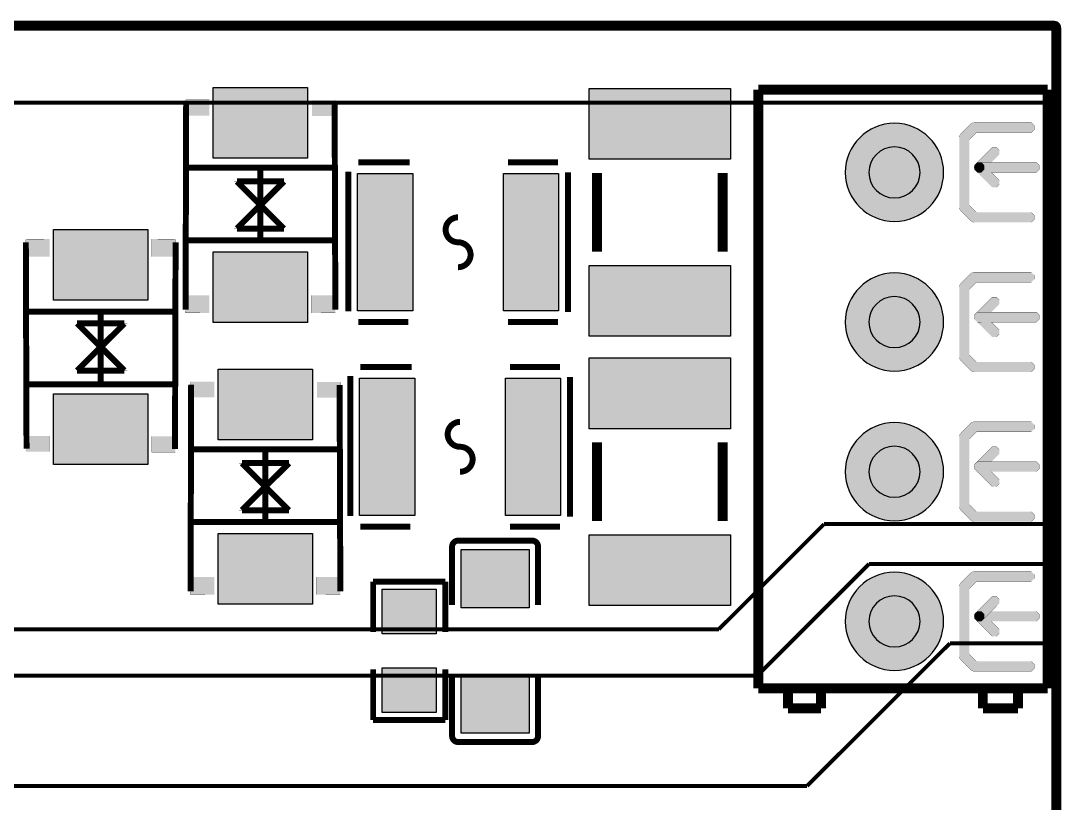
# Model space of a CAD drawing. Header units: millimetres. Extents: x -91.3 to 0.2, y -0.2 to 45.3.
# Drawn here: x -26.29 to 0.18, y 18.74 to 38.66 of the extents above; entities that cross this region are included whole.
import ezdxf

# ---------------------------------------------------------------- set-up
doc = ezdxf.new("R2010")
doc.units = ezdxf.units.MM
doc.header["$MEASUREMENT"] = 0
for name, color, linetype, true_color in [('Board-Outline-Layer', 7, 'Continuous', 0xff00ff), ('Hole-Layer', 7, 'Continuous', 0x222222), ('Multi-Layer', 7, 'Continuous', 0xc0c0c0), ('Top-Layer', 7, 'Continuous', 0xff0000), ('Top-Silkscreen-Layer', 7, 'Continuous', 0xffcc00)]:
    doc.layers.add(name, color=color, linetype=linetype, true_color=true_color)

msp = doc.modelspace()

# ---------------------------------------------------------------- hatches: boundary and pattern name
at = {"layer": 'Hole-Layer'}
for points in [[(-4.714, 34.798, 1), (-3.414, 34.798, 1)], [(-4.714, 30.988, 1), (-3.414, 30.988, 1)], [(-4.714, 27.178, 1), (-3.414, 27.178, 1)], [(-4.714, 23.368, 1), (-3.414, 23.368, 1)]]:
    msp.add_hatch(color=256, dxfattribs=at).paths.add_polyline_path(points)
at = {"layer": 'Multi-Layer'}
for points in [[(-5.314, 34.798, 1), (-2.814, 34.798, 1)], [(-5.314, 34.798, 1), (-2.814, 34.798, 1)], [(-5.314, 34.798, 1), (-2.814, 34.798, 1)], [(-5.314, 30.988, 1), (-2.814, 30.988, 1)], [(-5.314, 30.988, 1), (-2.814, 30.988, 1)], [(-5.314, 30.988, 1), (-2.814, 30.988, 1)], [(-5.314, 27.178, 1), (-2.814, 27.178, 1)], [(-5.314, 27.178, 1), (-2.814, 27.178, 1)], [(-5.314, 27.178, 1), (-2.814, 27.178, 1)], [(-5.314, 23.368, 1), (-2.814, 23.368, 1)], [(-5.314, 23.368, 1), (-2.814, 23.368, 1)], [(-5.314, 23.368, 1), (-2.814, 23.368, 1)]]:
    msp.add_hatch(color=256, dxfattribs=at).paths.add_polyline_path(points)
at = {"layer": 'Top-Layer'}
for points in [[(-21.393, 36.96), (-18.993, 36.96), (-18.993, 35.16), (-21.393, 35.16)], [(-8.233, 35.132), (-11.833, 35.132), (-11.833, 36.932), (-8.233, 36.932)], [(-5.314, 34.798, 1), (-2.814, 34.798, 1)], [(-17.721, 31.27), (-17.721, 34.77), (-16.315, 34.77), (-16.315, 31.27)], [(-14.014, 31.27), (-14.014, 34.77), (-12.608, 34.77), (-12.608, 31.27)], [(-23.057, 31.545), (-25.457, 31.545), (-25.457, 33.345), (-23.057, 33.345)], [(-21.393, 32.777), (-18.993, 32.777), (-18.993, 30.977), (-21.393, 30.977)], [(-8.233, 30.632), (-11.833, 30.632), (-11.833, 32.432), (-8.233, 32.432)], [(-5.314, 30.988, 1), (-2.814, 30.988, 1)], [(-8.233, 28.274), (-11.833, 28.274), (-11.833, 30.074), (-8.233, 30.074)], [(-21.266, 29.788), (-18.866, 29.788), (-18.866, 27.988), (-21.266, 27.988)], [(-17.67, 26.063), (-17.67, 29.563), (-16.263, 29.563), (-16.263, 26.063)], [(-13.963, 26.063), (-13.963, 29.563), (-12.556, 29.563), (-12.556, 26.063)], [(-23.057, 27.362), (-25.457, 27.362), (-25.457, 29.162), (-23.057, 29.162)], [(-5.314, 27.178, 1), (-2.814, 27.178, 1)], [(-21.266, 25.606), (-18.866, 25.606), (-18.866, 23.806), (-21.266, 23.806)], [(-8.233, 23.774), (-11.833, 23.774), (-11.833, 25.574), (-8.233, 25.574)], [(-13.36, 23.71), (-15.088, 23.71), (-15.088, 25.195), (-13.36, 25.195)], [(-5.314, 23.368, 1), (-2.814, 23.368, 1)], [(-17.097, 24.185), (-15.72, 24.185), (-15.72, 23.052), (-17.097, 23.052)], [(-17.097, 22.185), (-15.72, 22.185), (-15.72, 21.052), (-17.097, 21.052)], [(-13.36, 20.525), (-15.088, 20.525), (-15.088, 22.01), (-13.36, 22.01)]]:
    msp.add_hatch(color=256, dxfattribs=at).paths.add_polyline_path(points)
at = {"layer": 'Top-Silkscreen-Layer'}
for points in [[(-22.093, 36.644), (-21.493, 36.644), (-21.493, 36.244), (-22.093, 36.244)], [(-18.283, 36.634), (-18.883, 36.634), (-18.883, 36.234), (-18.283, 36.234)], [(-0.635, 35.814), (-1.98, 35.814), (-2.159, 35.634), (-2.159, 34.036), (-2.159, 33.962), (-1.98, 33.782), (-0.635, 33.782), (-0.582, 33.782), (-0.508, 33.708), (-0.508, 33.602), (-0.582, 33.528), (-0.635, 33.528), (-2.032, 33.528), (-2.045, 33.528), (-2.069, 33.533), (-2.092, 33.542), (-2.113, 33.556), (-2.122, 33.565), (-2.376, 33.819), (-2.385, 33.828), (-2.399, 33.849), (-2.408, 33.872), (-2.413, 33.896), (-2.413, 33.909), (-2.413, 33.909), (-2.413, 34.036), (-2.413, 35.687), (-2.413, 35.699), (-2.408, 35.724), (-2.399, 35.747), (-2.385, 35.768), (-2.376, 35.777), (-2.376, 35.777), (-2.122, 36.031), (-2.113, 36.04), (-2.092, 36.054), (-2.069, 36.063), (-2.045, 36.068), (-2.032, 36.068), (-0.635, 36.068), (-0.582, 36.068), (-0.508, 35.994), (-0.508, 35.888), (-0.582, 35.814)], [(-1.995, 35.015), (-1.614, 35.396), (-1.577, 35.433), (-1.471, 35.433), (-1.397, 35.359), (-1.397, 35.253), (-1.434, 35.216), (-1.815, 34.835), (-1.852, 34.798), (-1.958, 34.798), (-2.032, 34.872), (-2.032, 34.978), (-1.995, 35.015)], [(-0.508, 34.798), (-1.599, 34.798), (-1.434, 34.634), (-1.397, 34.597), (-1.397, 34.491), (-1.471, 34.417), (-1.577, 34.417), (-1.614, 34.454), (-1.614, 34.454), (-1.995, 34.835), (-2.022, 34.862), (-2.037, 34.938), (-2.008, 35.009), (-1.944, 35.052), (-1.905, 35.052), (-0.508, 35.052), (-0.455, 35.052), (-0.381, 34.978), (-0.381, 34.872), (-0.455, 34.798)], [(-1.905, 34.798), (-1.853, 34.799), (-1.78, 34.873), (-1.78, 34.977), (-1.853, 35.051), (-1.905, 35.052), (-1.957, 35.051), (-2.031, 34.977), (-2.031, 34.873), (-1.957, 34.799), (-1.905, 34.798), (-1.905, 34.798)], [(-26.157, 32.653), (-25.557, 32.653), (-25.557, 33.103), (-26.162, 33.096)], [(-22.357, 32.653), (-22.957, 32.653), (-22.957, 33.103), (-22.352, 33.096)], [(-0.635, 32.004), (-1.98, 32.004), (-2.159, 31.824), (-2.159, 30.226), (-2.159, 30.152), (-1.98, 29.972), (-0.635, 29.972), (-0.582, 29.972), (-0.508, 29.898), (-0.508, 29.792), (-0.582, 29.718), (-0.635, 29.718), (-2.032, 29.718), (-2.045, 29.718), (-2.069, 29.723), (-2.092, 29.732), (-2.113, 29.746), (-2.122, 29.755), (-2.376, 30.009), (-2.385, 30.018), (-2.399, 30.039), (-2.408, 30.062), (-2.413, 30.086), (-2.413, 30.099), (-2.413, 30.099), (-2.413, 30.226), (-2.413, 31.877), (-2.413, 31.889), (-2.408, 31.914), (-2.399, 31.937), (-2.385, 31.958), (-2.376, 31.967), (-2.376, 31.967), (-2.122, 32.221), (-2.113, 32.23), (-2.092, 32.244), (-2.069, 32.253), (-2.045, 32.258), (-2.032, 32.258), (-0.635, 32.258), (-0.582, 32.258), (-0.508, 32.184), (-0.508, 32.078), (-0.582, 32.004)], [(-22.093, 31.669), (-21.493, 31.669), (-21.493, 31.218), (-22.098, 31.225)], [(-18.293, 31.669), (-18.893, 31.669), (-18.893, 31.218), (-18.288, 31.225)], [(-1.995, 31.205), (-1.614, 31.586), (-1.577, 31.623), (-1.471, 31.623), (-1.397, 31.549), (-1.397, 31.443), (-1.434, 31.406), (-1.815, 31.025), (-1.852, 30.988), (-1.958, 30.988), (-2.032, 31.062), (-2.032, 31.168), (-1.995, 31.205)], [(-0.508, 30.988), (-1.599, 30.988), (-1.434, 30.824), (-1.397, 30.787), (-1.397, 30.681), (-1.471, 30.607), (-1.577, 30.607), (-1.614, 30.644), (-1.614, 30.644), (-1.995, 31.025), (-2.022, 31.052), (-2.037, 31.128), (-2.008, 31.199), (-1.944, 31.242), (-1.905, 31.242), (-0.508, 31.242), (-0.455, 31.242), (-0.381, 31.168), (-0.381, 31.062), (-0.455, 30.988)], [(-21.966, 29.472), (-21.366, 29.472), (-21.366, 29.072), (-21.966, 29.072)], [(-18.156, 29.462), (-18.756, 29.462), (-18.756, 29.062), (-18.156, 29.062)], [(-0.635, 28.194), (-1.98, 28.194), (-2.159, 28.014), (-2.159, 26.416), (-2.159, 26.342), (-1.98, 26.162), (-0.635, 26.162), (-0.582, 26.162), (-0.508, 26.088), (-0.508, 25.982), (-0.582, 25.908), (-0.635, 25.908), (-2.032, 25.908), (-2.045, 25.908), (-2.069, 25.913), (-2.092, 25.922), (-2.113, 25.936), (-2.122, 25.945), (-2.376, 26.199), (-2.385, 26.208), (-2.399, 26.229), (-2.408, 26.252), (-2.413, 26.276), (-2.413, 26.289), (-2.413, 26.289), (-2.413, 26.416), (-2.413, 28.067), (-2.413, 28.079), (-2.408, 28.104), (-2.399, 28.127), (-2.385, 28.148), (-2.376, 28.157), (-2.376, 28.157), (-2.122, 28.411), (-2.113, 28.42), (-2.092, 28.434), (-2.069, 28.443), (-2.045, 28.448), (-2.032, 28.448), (-0.635, 28.448), (-0.582, 28.448), (-0.508, 28.374), (-0.508, 28.268), (-0.582, 28.194)], [(-26.167, 27.688), (-25.567, 27.688), (-25.567, 28.088), (-26.167, 28.088)], [(-22.357, 27.678), (-22.957, 27.678), (-22.957, 28.078), (-22.357, 28.078)], [(-1.995, 27.395), (-1.614, 27.776), (-1.577, 27.813), (-1.471, 27.813), (-1.397, 27.739), (-1.397, 27.633), (-1.434, 27.596), (-1.815, 27.215), (-1.852, 27.178), (-1.958, 27.178), (-2.032, 27.252), (-2.032, 27.358), (-1.995, 27.395)], [(-0.508, 27.178), (-1.599, 27.178), (-1.434, 27.014), (-1.397, 26.977), (-1.397, 26.871), (-1.471, 26.797), (-1.577, 26.797), (-1.614, 26.834), (-1.614, 26.834), (-1.995, 27.215), (-2.022, 27.242), (-2.037, 27.318), (-2.008, 27.389), (-1.944, 27.432), (-1.905, 27.432), (-0.508, 27.432), (-0.455, 27.432), (-0.381, 27.358), (-0.381, 27.252), (-0.455, 27.178)], [(-0.635, 24.384), (-1.98, 24.384), (-2.159, 24.204), (-2.159, 22.606), (-2.159, 22.532), (-1.98, 22.352), (-0.635, 22.352), (-0.582, 22.352), (-0.508, 22.278), (-0.508, 22.172), (-0.582, 22.098), (-0.635, 22.098), (-2.032, 22.098), (-2.045, 22.098), (-2.069, 22.103), (-2.092, 22.112), (-2.113, 22.126), (-2.122, 22.135), (-2.376, 22.389), (-2.385, 22.398), (-2.399, 22.419), (-2.408, 22.442), (-2.413, 22.466), (-2.413, 22.479), (-2.413, 22.479), (-2.413, 22.606), (-2.413, 24.257), (-2.413, 24.269), (-2.408, 24.294), (-2.399, 24.317), (-2.385, 24.338), (-2.376, 24.347), (-2.376, 24.347), (-2.122, 24.601), (-2.113, 24.61), (-2.092, 24.624), (-2.069, 24.633), (-2.045, 24.638), (-2.032, 24.638), (-0.635, 24.638), (-0.582, 24.638), (-0.508, 24.564), (-0.508, 24.458), (-0.582, 24.384)], [(-21.966, 24.497), (-21.366, 24.497), (-21.366, 24.047), (-21.971, 24.054)], [(-18.166, 24.497), (-18.766, 24.497), (-18.766, 24.047), (-18.161, 24.054)], [(-1.995, 23.585), (-1.614, 23.966), (-1.577, 24.003), (-1.471, 24.003), (-1.397, 23.929), (-1.397, 23.823), (-1.434, 23.786), (-1.815, 23.405), (-1.852, 23.368), (-1.958, 23.368), (-2.032, 23.442), (-2.032, 23.548), (-1.995, 23.585)], [(-0.508, 23.368), (-1.599, 23.368), (-1.434, 23.204), (-1.397, 23.167), (-1.397, 23.061), (-1.471, 22.987), (-1.577, 22.987), (-1.614, 23.024), (-1.614, 23.024), (-1.995, 23.405), (-2.022, 23.432), (-2.037, 23.508), (-2.008, 23.579), (-1.944, 23.622), (-1.905, 23.622), (-0.508, 23.622), (-0.455, 23.622), (-0.381, 23.548), (-0.381, 23.442), (-0.455, 23.368)], [(-1.905, 23.368), (-1.853, 23.369), (-1.78, 23.443), (-1.78, 23.547), (-1.853, 23.621), (-1.905, 23.622), (-1.957, 23.621), (-2.031, 23.547), (-2.031, 23.443), (-1.957, 23.369), (-1.905, 23.368), (-1.905, 23.368)]]:
    msp.add_hatch(color=256, dxfattribs=at).paths.add_polyline_path(points)

# ---------------------------------------------------------------- linework, layer by layer
at = {"layer": 'Board-Outline-Layer', "const_width": 0.254}
msp.add_lwpolyline([(-89.819, -0.05, -0.414), (-89.87, 0), (-89.87, 38.481, -0.414), (-89.819, 38.531), (0, 38.531, -0.414), (0.05, 38.481), (0.05, 0, -0.414), (0, -0.05)], format="xyb", close=True, dxfattribs=at)
at = {"layer": 'Hole-Layer'}
for points in [[(-4.714, 34.798, 1), (-3.414, 34.798), (-3.414, 34.798, 1), (-4.714, 34.798)], [(-4.714, 30.988, 1), (-3.414, 30.988), (-3.414, 30.988, 1), (-4.714, 30.988)], [(-4.714, 27.178, 1), (-3.414, 27.178), (-3.414, 27.178, 1), (-4.714, 27.178)]]:
    msp.add_lwpolyline(points, format="xyb", dxfattribs=at)
msp.add_lwpolyline([(-4.714, 23.368, 1), (-3.414, 23.368, 1)], format="xyb", close=True, dxfattribs=at)
at = {"layer": 'Multi-Layer'}
for points in [[(-5.314, 34.798, 1), (-2.814, 34.798, 1)], [(-5.314, 34.798, 1), (-2.814, 34.798, 1)], [(-5.314, 34.798, 1), (-2.814, 34.798, 1)], [(-5.314, 30.988, 1), (-2.814, 30.988, 1)], [(-5.314, 30.988, 1), (-2.814, 30.988, 1)], [(-5.314, 30.988, 1), (-2.814, 30.988, 1)], [(-5.314, 27.178, 1), (-2.814, 27.178, 1)], [(-5.314, 27.178, 1), (-2.814, 27.178, 1)], [(-5.314, 27.178, 1), (-2.814, 27.178, 1)], [(-5.314, 23.368, 1), (-2.814, 23.368, 1)], [(-5.314, 23.368, 1), (-2.814, 23.368, 1)], [(-5.314, 23.368, 1), (-2.814, 23.368, 1)]]:
    msp.add_lwpolyline(points, format="xyb", close=True, dxfattribs=at)
at = {"layer": 'Top-Layer'}
for points in [[(-21.393, 36.96), (-18.993, 36.96), (-18.993, 35.16), (-21.393, 35.16)], [(-8.233, 35.132), (-11.833, 35.132), (-11.833, 36.932), (-8.233, 36.932)], [(-17.721, 31.27), (-17.721, 34.77), (-16.315, 34.77), (-16.315, 31.27)], [(-14.014, 31.27), (-14.014, 34.77), (-12.608, 34.77), (-12.608, 31.27)], [(-23.057, 31.545), (-25.457, 31.545), (-25.457, 33.345), (-23.057, 33.345)], [(-21.393, 32.777), (-18.993, 32.777), (-18.993, 30.977), (-21.393, 30.977)], [(-8.233, 30.632), (-11.833, 30.632), (-11.833, 32.432), (-8.233, 32.432)], [(-8.233, 28.274), (-11.833, 28.274), (-11.833, 30.074), (-8.233, 30.074)], [(-21.266, 29.788), (-18.866, 29.788), (-18.866, 27.988), (-21.266, 27.988)], [(-17.67, 26.063), (-17.67, 29.563), (-16.263, 29.563), (-16.263, 26.063)], [(-13.963, 26.063), (-13.963, 29.563), (-12.556, 29.563), (-12.556, 26.063)], [(-23.057, 27.362), (-25.457, 27.362), (-25.457, 29.162), (-23.057, 29.162)], [(-21.266, 25.606), (-18.866, 25.606), (-18.866, 23.806), (-21.266, 23.806)], [(-8.233, 23.774), (-11.833, 23.774), (-11.833, 25.574), (-8.233, 25.574)], [(-13.36, 23.71), (-15.088, 23.71), (-15.088, 25.195), (-13.36, 25.195)], [(-17.097, 24.185), (-15.72, 24.185), (-15.72, 23.052), (-17.097, 23.052)], [(-17.097, 22.185), (-15.72, 22.185), (-15.72, 21.052), (-17.097, 21.052)], [(-13.36, 20.525), (-15.088, 20.525), (-15.088, 22.01), (-13.36, 22.01)]]:
    msp.add_lwpolyline(points, close=True, dxfattribs=at)
for points in [[(-5.314, 34.798, 1), (-2.814, 34.798, 1)], [(-5.314, 30.988, 1), (-2.814, 30.988, 1)], [(-5.314, 27.178, 1), (-2.814, 27.178, 1)], [(-5.314, 23.368, 1), (-2.814, 23.368, 1)]]:
    msp.add_lwpolyline(points, format="xyb", close=True, dxfattribs=at)
at = {"layer": 'Top-Silkscreen-Layer'}
for points, const_width in [([(-7.531, 36.903), (-0.165, 36.903)], 0.254), ([(-7.531, 21.663), (-7.531, 36.903)], 0.254), ([(-7.531, 36.903), (-0.165, 36.903)], 0.254), ([(-7.531, 21.663), (-7.531, 36.903)], 0.254), ([(-0.165, 21.663), (-0.165, 36.903)], 0.254), ([(-0.165, 21.663), (-0.165, 36.903)], 0.254), ([(-40.894, 36.576), (0, 36.576)], 0.1), ([(-22.098, 31.301), (-22.083, 36.568)], 0.152), ([(-22.098, 31.301), (-22.083, 36.568)], 0.152), ([(-18.306, 36.559), (-18.288, 31.306)], 0.152), ([(-18.306, 36.559), (-18.288, 31.306)], 0.152), ([(-22.088, 34.918), (-20.193, 34.918)], 0.152), ([(-22.088, 34.918), (-20.193, 34.918)], 0.152), ([(-20.193, 33.069), (-20.193, 34.918)], 0.152), ([(-20.193, 34.918), (-18.3, 34.918)], 0.152), ([(-20.193, 33.069), (-20.193, 34.918)], 0.152), ([(-20.193, 34.918), (-18.3, 34.918)], 0.152), ([(-17.705, 35.052), (-16.4, 35.052)], 0.152), ([(-17.705, 35.052), (-16.4, 35.052)], 0.152), ([(-13.895, 35.052), (-12.625, 35.052)], 0.152), ([(-13.895, 35.052), (-12.625, 35.052)], 0.152), ([(-17.959, 31.262), (-17.959, 34.818)], 0.152), ([(-17.959, 31.262), (-17.959, 34.818)], 0.152), ([(-12.371, 31.242), (-12.371, 34.798)], 0.152), ([(-12.371, 31.242), (-12.371, 34.798)], 0.152), ([(-11.633, 32.782), (-11.633, 34.782)], 0.254), ([(-11.633, 32.782), (-11.633, 34.782)], 0.254), ([(-8.433, 32.782), (-8.433, 34.782)], 0.254), ([(-8.433, 32.782), (-8.433, 34.782)], 0.254), ([(-20.793, 34.568), (-19.593, 34.568)], 0.152), ([(-20.793, 34.565), (-20.793, 34.568)], 0.152), ([(-20.793, 34.568), (-19.593, 34.568)], 0.152), ([(-20.793, 34.565), (-20.793, 34.568)], 0.152), ([(-20.793, 34.565), (-20.193, 33.965)], 0.152), ([(-20.793, 34.565), (-20.193, 33.965)], 0.152), ([(-20.193, 33.969), (-19.594, 34.568)], 0.152), ([(-20.193, 33.969), (-19.594, 34.568)], 0.152), ([(-19.594, 34.568), (-19.593, 34.568)], 0.152), ([(-19.594, 34.568), (-19.593, 34.568)], 0.152), ([(-20.793, 33.372), (-20.193, 33.972)], 0.152), ([(-20.793, 33.372), (-20.193, 33.972)], 0.152), ([(-20.193, 33.967), (-19.594, 33.368)], 0.152), ([(-20.193, 33.967), (-19.594, 33.368)], 0.152), ([(-20.793, 33.368), (-20.793, 33.372)], 0.152), ([(-20.793, 33.368), (-20.793, 33.372)], 0.152), ([(-20.793, 33.368), (-19.593, 33.368)], 0.152), ([(-20.793, 33.368), (-19.593, 33.368)], 0.152), ([(-19.594, 33.368), (-19.593, 33.368)], 0.152), ([(-19.594, 33.368), (-19.593, 33.368)], 0.152), ([(-26.144, 27.762), (-26.162, 33.016)], 0.152), ([(-26.144, 27.762), (-26.162, 33.016)], 0.152), ([(-22.352, 33.02), (-22.367, 27.754)], 0.152), ([(-22.352, 33.02), (-22.367, 27.754)], 0.152), ([(-22.093, 33.069), (-20.193, 33.069)], 0.152), ([(-22.093, 33.069), (-20.193, 33.069)], 0.152), ([(-20.193, 33.069), (-18.294, 33.069)], 0.152), ([(-20.193, 33.069), (-18.294, 33.069)], 0.152), ([(-24.257, 31.253), (-26.156, 31.253)], 0.152), ([(-24.257, 31.253), (-26.156, 31.253)], 0.152), ([(-24.257, 31.253), (-24.257, 29.403)], 0.152), ([(-22.357, 31.253), (-24.257, 31.253)], 0.152), ([(-24.257, 31.253), (-24.257, 29.403)], 0.152), ([(-22.357, 31.253), (-24.257, 31.253)], 0.152), ([(-23.657, 30.953), (-24.857, 30.953)], 0.152), ([(-24.856, 30.953), (-24.857, 30.953)], 0.152), ([(-23.657, 30.953), (-24.857, 30.953)], 0.152), ([(-24.856, 30.953), (-24.857, 30.953)], 0.152), ([(-24.257, 30.354), (-24.856, 30.953)], 0.152), ([(-24.257, 30.354), (-24.856, 30.953)], 0.152), ([(-23.657, 30.949), (-24.257, 30.349)], 0.152), ([(-23.657, 30.949), (-24.257, 30.349)], 0.152), ([(-23.657, 30.953), (-23.657, 30.949)], 0.152), ([(-23.657, 30.953), (-23.657, 30.949)], 0.152), ([(-17.705, 30.988), (-16.435, 30.988)], 0.152), ([(-17.705, 30.988), (-16.435, 30.988)], 0.152), ([(-13.895, 30.988), (-12.625, 30.988)], 0.152), ([(-13.895, 30.988), (-12.625, 30.988)], 0.152), ([(-24.257, 30.352), (-24.856, 29.753)], 0.152), ([(-24.257, 30.352), (-24.856, 29.753)], 0.152), ([(-23.657, 29.757), (-24.257, 30.357)], 0.152), ([(-23.657, 29.757), (-24.257, 30.357)], 0.152), ([(-17.653, 29.845), (-16.348, 29.845)], 0.152), ([(-17.653, 29.845), (-16.348, 29.845)], 0.152), ([(-13.843, 29.845), (-12.573, 29.845)], 0.152), ([(-13.843, 29.845), (-12.573, 29.845)], 0.152), ([(-23.657, 29.753), (-24.857, 29.753)], 0.152), ([(-24.856, 29.753), (-24.857, 29.753)], 0.152), ([(-23.657, 29.753), (-24.857, 29.753)], 0.152), ([(-24.856, 29.753), (-24.857, 29.753)], 0.152), ([(-23.657, 29.757), (-23.657, 29.753)], 0.152), ([(-23.657, 29.757), (-23.657, 29.753)], 0.152), ([(-17.907, 26.055), (-17.907, 29.611)], 0.152), ([(-17.907, 26.055), (-17.907, 29.611)], 0.152), ([(-12.319, 26.035), (-12.319, 29.591)], 0.152), ([(-12.319, 26.035), (-12.319, 29.591)], 0.152), ([(-24.257, 29.403), (-26.15, 29.403)], 0.152), ([(-24.257, 29.403), (-26.15, 29.403)], 0.152), ([(-22.362, 29.403), (-24.257, 29.403)], 0.152), ([(-22.362, 29.403), (-24.257, 29.403)], 0.152), ([(-21.971, 24.13), (-21.956, 29.396)], 0.152), ([(-21.971, 24.13), (-21.956, 29.396)], 0.152), ([(-18.179, 29.388), (-18.161, 24.134)], 0.152), ([(-18.179, 29.388), (-18.161, 24.134)], 0.152), ([(-21.961, 27.747), (-20.066, 27.747)], 0.152), ([(-21.961, 27.747), (-20.066, 27.747)], 0.152), ([(-20.066, 25.897), (-20.066, 27.747)], 0.152), ([(-20.066, 27.747), (-18.173, 27.747)], 0.152), ([(-20.066, 25.897), (-20.066, 27.747)], 0.152), ([(-20.066, 27.747), (-18.173, 27.747)], 0.152), ([(-11.633, 25.924), (-11.633, 27.924)], 0.254), ([(-11.633, 25.924), (-11.633, 27.924)], 0.254), ([(-8.433, 25.924), (-8.433, 27.924)], 0.254), ([(-8.433, 25.924), (-8.433, 27.924)], 0.254), ([(-20.666, 27.397), (-19.466, 27.397)], 0.152), ([(-20.666, 27.393), (-20.666, 27.397)], 0.152), ([(-20.666, 27.397), (-19.466, 27.397)], 0.152), ([(-20.666, 27.393), (-20.666, 27.397)], 0.152), ([(-20.666, 27.393), (-20.066, 26.793)], 0.152), ([(-20.666, 27.393), (-20.066, 26.793)], 0.152), ([(-20.066, 26.798), (-19.467, 27.397)], 0.152), ([(-20.066, 26.798), (-19.467, 27.397)], 0.152), ([(-19.467, 27.397), (-19.466, 27.397)], 0.152), ([(-19.467, 27.397), (-19.466, 27.397)], 0.152), ([(-20.666, 26.201), (-20.066, 26.801)], 0.152), ([(-20.666, 26.201), (-20.066, 26.801)], 0.152), ([(-20.066, 26.796), (-19.467, 26.197)], 0.152), ([(-20.066, 26.796), (-19.467, 26.197)], 0.152), ([(-20.666, 26.197), (-20.666, 26.201)], 0.152), ([(-20.666, 26.197), (-20.666, 26.201)], 0.152), ([(-20.666, 26.197), (-19.466, 26.197)], 0.152), ([(-20.666, 26.197), (-19.466, 26.197)], 0.152), ([(-19.467, 26.197), (-19.466, 26.197)], 0.152), ([(-19.467, 26.197), (-19.466, 26.197)], 0.152), ([(-21.966, 25.897), (-20.066, 25.897)], 0.152), ([(-21.966, 25.897), (-20.066, 25.897)], 0.152), ([(-20.066, 25.897), (-18.167, 25.897)], 0.152), ([(-20.066, 25.897), (-18.167, 25.897)], 0.152), ([(-17.653, 25.781), (-16.383, 25.781)], 0.152), ([(-17.653, 25.781), (-16.383, 25.781)], 0.152), ([(-13.843, 25.781), (-12.573, 25.781)], 0.152), ([(-13.843, 25.781), (-12.573, 25.781)], 0.152), ([(-8.531, 23.168), (-5.855, 25.845)], 0.1), ([(-5.855, 25.845), (-0.038, 25.845)], 0.1), ([(-15.164, 25.424), (-13.284, 25.424)], 0.152), ([(-15.164, 25.424), (-13.284, 25.424)], 0.152), ([(-15.317, 23.786), (-15.317, 25.271)], 0.152), ([(-15.317, 23.786), (-15.317, 25.271)], 0.152), ([(-13.131, 23.786), (-13.131, 25.271)], 0.152), ([(-13.131, 23.786), (-13.131, 25.271)], 0.152), ([(-7.556, 21.984), (-4.712, 24.829)], 0.1), ([(-4.712, 24.829), (-0.064, 24.829)], 0.1), ([(-17.326, 23.095), (-17.326, 24.38)], 0.152), ([(-17.326, 24.38), (-15.491, 24.38)], 0.152), ([(-17.326, 23.095), (-17.326, 24.38)], 0.152), ([(-17.326, 24.38), (-15.491, 24.38)], 0.152), ([(-15.491, 23.095), (-15.491, 24.38)], 0.152), ([(-15.491, 23.095), (-15.491, 24.38)], 0.152), ([(-30.734, 23.168), (-8.531, 23.168)], 0.1), ([(-6.287, 19.177), (-2.654, 22.809)], 0.1), ([(-2.654, 22.809), (-0.064, 22.809)], 0.1), ([(-30.07, 21.984), (-7.556, 21.984)], 0.1), ([(-17.326, 20.858), (-17.326, 22.143)], 0.152), ([(-17.326, 20.858), (-17.326, 22.143)], 0.152), ([(-15.491, 20.858), (-15.491, 22.143)], 0.152), ([(-15.491, 20.858), (-15.491, 22.143)], 0.152), ([(-15.317, 20.449), (-15.317, 21.934)], 0.152), ([(-15.317, 20.449), (-15.317, 21.934)], 0.152), ([(-13.131, 20.449), (-13.131, 21.934)], 0.152), ([(-13.131, 20.449), (-13.131, 21.934)], 0.152), ([(-7.531, 21.663), (-0.165, 21.663)], 0.254), ([(-7.531, 21.663), (-0.165, 21.663)], 0.254), ([(-6.769, 21.155), (-6.769, 21.663)], 0.254), ([(-6.769, 21.155), (-6.769, 21.663)], 0.254), ([(-5.929, 21.155), (-5.929, 21.663)], 0.254), ([(-5.929, 21.155), (-5.929, 21.663)], 0.254), ([(-1.816, 21.155), (-1.816, 21.663)], 0.254), ([(-1.816, 21.155), (-1.816, 21.663)], 0.254), ([(-0.925, 21.155), (-0.925, 21.663)], 0.254), ([(-0.925, 21.155), (-0.925, 21.663)], 0.254), ([(-6.769, 21.155), (-5.929, 21.155)], 0.254), ([(-6.769, 21.155), (-5.929, 21.155)], 0.254), ([(-1.816, 21.155), (-0.925, 21.155)], 0.254), ([(-1.816, 21.155), (-0.925, 21.155)], 0.254), ([(-17.326, 20.858), (-15.491, 20.858)], 0.152), ([(-17.326, 20.858), (-15.491, 20.858)], 0.152), ([(-15.164, 20.296), (-13.284, 20.296)], 0.152), ([(-15.164, 20.296), (-13.284, 20.296)], 0.152), ([(-37.338, 19.177), (-6.287, 19.177)], 0.1)]:
    msp.add_lwpolyline(points, dxfattribs=dict(at, const_width=const_width))
at = {"layer": 'Top-Silkscreen-Layer', "const_width": 0.00508}
for points in [[(-22.093, 36.644), (-21.493, 36.644), (-21.493, 36.244), (-22.093, 36.244)], [(-18.283, 36.634), (-18.883, 36.634), (-18.883, 36.234), (-18.283, 36.234)], [(-0.635, 35.814), (-1.98, 35.814), (-2.159, 35.634), (-2.159, 34.036), (-2.159, 33.962), (-1.98, 33.782), (-0.635, 33.782), (-0.582, 33.782), (-0.508, 33.708), (-0.508, 33.602), (-0.582, 33.528), (-0.635, 33.528), (-2.032, 33.528), (-2.045, 33.528), (-2.069, 33.533), (-2.092, 33.542), (-2.113, 33.556), (-2.122, 33.565), (-2.376, 33.819), (-2.385, 33.828), (-2.399, 33.849), (-2.408, 33.872), (-2.413, 33.896), (-2.413, 33.909), (-2.413, 33.909), (-2.413, 34.036), (-2.413, 35.687), (-2.413, 35.699), (-2.408, 35.724), (-2.399, 35.747), (-2.385, 35.768), (-2.376, 35.777), (-2.376, 35.777), (-2.122, 36.031), (-2.113, 36.04), (-2.092, 36.054), (-2.069, 36.063), (-2.045, 36.068), (-2.032, 36.068), (-0.635, 36.068), (-0.582, 36.068), (-0.508, 35.994), (-0.508, 35.888), (-0.582, 35.814)], [(-1.995, 35.015), (-1.614, 35.396), (-1.577, 35.433), (-1.471, 35.433), (-1.397, 35.359), (-1.397, 35.253), (-1.434, 35.216), (-1.815, 34.835), (-1.852, 34.798), (-1.958, 34.798), (-2.032, 34.872), (-2.032, 34.978), (-1.995, 35.015)], [(-0.508, 34.798), (-1.599, 34.798), (-1.434, 34.634), (-1.397, 34.597), (-1.397, 34.491), (-1.471, 34.417), (-1.577, 34.417), (-1.614, 34.454), (-1.614, 34.454), (-1.995, 34.835), (-2.022, 34.862), (-2.037, 34.938), (-2.008, 35.009), (-1.944, 35.052), (-1.905, 35.052), (-0.508, 35.052), (-0.455, 35.052), (-0.381, 34.978), (-0.381, 34.872), (-0.455, 34.798)], [(-1.905, 34.798), (-1.853, 34.799), (-1.78, 34.873), (-1.78, 34.977), (-1.853, 35.051), (-1.905, 35.052), (-1.957, 35.051), (-2.031, 34.977), (-2.031, 34.873), (-1.957, 34.799), (-1.905, 34.798), (-1.905, 34.798)], [(-26.157, 32.653), (-25.557, 32.653), (-25.557, 33.103), (-26.162, 33.096)], [(-22.357, 32.653), (-22.957, 32.653), (-22.957, 33.103), (-22.352, 33.096)], [(-0.635, 32.004), (-1.98, 32.004), (-2.159, 31.824), (-2.159, 30.226), (-2.159, 30.152), (-1.98, 29.972), (-0.635, 29.972), (-0.582, 29.972), (-0.508, 29.898), (-0.508, 29.792), (-0.582, 29.718), (-0.635, 29.718), (-2.032, 29.718), (-2.045, 29.718), (-2.069, 29.723), (-2.092, 29.732), (-2.113, 29.746), (-2.122, 29.755), (-2.376, 30.009), (-2.385, 30.018), (-2.399, 30.039), (-2.408, 30.062), (-2.413, 30.086), (-2.413, 30.099), (-2.413, 30.099), (-2.413, 30.226), (-2.413, 31.877), (-2.413, 31.889), (-2.408, 31.914), (-2.399, 31.937), (-2.385, 31.958), (-2.376, 31.967), (-2.376, 31.967), (-2.122, 32.221), (-2.113, 32.23), (-2.092, 32.244), (-2.069, 32.253), (-2.045, 32.258), (-2.032, 32.258), (-0.635, 32.258), (-0.582, 32.258), (-0.508, 32.184), (-0.508, 32.078), (-0.582, 32.004)], [(-22.093, 31.669), (-21.493, 31.669), (-21.493, 31.218), (-22.098, 31.225)], [(-18.293, 31.669), (-18.893, 31.669), (-18.893, 31.218), (-18.288, 31.225)], [(-1.995, 31.205), (-1.614, 31.586), (-1.577, 31.623), (-1.471, 31.623), (-1.397, 31.549), (-1.397, 31.443), (-1.434, 31.406), (-1.815, 31.025), (-1.852, 30.988), (-1.958, 30.988), (-2.032, 31.062), (-2.032, 31.168), (-1.995, 31.205)], [(-0.508, 30.988), (-1.599, 30.988), (-1.434, 30.824), (-1.397, 30.787), (-1.397, 30.681), (-1.471, 30.607), (-1.577, 30.607), (-1.614, 30.644), (-1.614, 30.644), (-1.995, 31.025), (-2.022, 31.052), (-2.037, 31.128), (-2.008, 31.199), (-1.944, 31.242), (-1.905, 31.242), (-0.508, 31.242), (-0.455, 31.242), (-0.381, 31.168), (-0.381, 31.062), (-0.455, 30.988)], [(-21.966, 29.472), (-21.366, 29.472), (-21.366, 29.072), (-21.966, 29.072)], [(-18.156, 29.462), (-18.756, 29.462), (-18.756, 29.062), (-18.156, 29.062)], [(-0.635, 28.194), (-1.98, 28.194), (-2.159, 28.014), (-2.159, 26.416), (-2.159, 26.342), (-1.98, 26.162), (-0.635, 26.162), (-0.582, 26.162), (-0.508, 26.088), (-0.508, 25.982), (-0.582, 25.908), (-0.635, 25.908), (-2.032, 25.908), (-2.045, 25.908), (-2.069, 25.913), (-2.092, 25.922), (-2.113, 25.936), (-2.122, 25.945), (-2.376, 26.199), (-2.385, 26.208), (-2.399, 26.229), (-2.408, 26.252), (-2.413, 26.276), (-2.413, 26.289), (-2.413, 26.289), (-2.413, 26.416), (-2.413, 28.067), (-2.413, 28.079), (-2.408, 28.104), (-2.399, 28.127), (-2.385, 28.148), (-2.376, 28.157), (-2.376, 28.157), (-2.122, 28.411), (-2.113, 28.42), (-2.092, 28.434), (-2.069, 28.443), (-2.045, 28.448), (-2.032, 28.448), (-0.635, 28.448), (-0.582, 28.448), (-0.508, 28.374), (-0.508, 28.268), (-0.582, 28.194)], [(-26.167, 27.688), (-25.567, 27.688), (-25.567, 28.088), (-26.167, 28.088)], [(-22.357, 27.678), (-22.957, 27.678), (-22.957, 28.078), (-22.357, 28.078)], [(-1.995, 27.395), (-1.614, 27.776), (-1.577, 27.813), (-1.471, 27.813), (-1.397, 27.739), (-1.397, 27.633), (-1.434, 27.596), (-1.815, 27.215), (-1.852, 27.178), (-1.958, 27.178), (-2.032, 27.252), (-2.032, 27.358), (-1.995, 27.395)], [(-0.508, 27.178), (-1.599, 27.178), (-1.434, 27.014), (-1.397, 26.977), (-1.397, 26.871), (-1.471, 26.797), (-1.577, 26.797), (-1.614, 26.834), (-1.614, 26.834), (-1.995, 27.215), (-2.022, 27.242), (-2.037, 27.318), (-2.008, 27.389), (-1.944, 27.432), (-1.905, 27.432), (-0.508, 27.432), (-0.455, 27.432), (-0.381, 27.358), (-0.381, 27.252), (-0.455, 27.178)], [(-0.635, 24.384), (-1.98, 24.384), (-2.159, 24.204), (-2.159, 22.606), (-2.159, 22.532), (-1.98, 22.352), (-0.635, 22.352), (-0.582, 22.352), (-0.508, 22.278), (-0.508, 22.172), (-0.582, 22.098), (-0.635, 22.098), (-2.032, 22.098), (-2.045, 22.098), (-2.069, 22.103), (-2.092, 22.112), (-2.113, 22.126), (-2.122, 22.135), (-2.376, 22.389), (-2.385, 22.398), (-2.399, 22.419), (-2.408, 22.442), (-2.413, 22.466), (-2.413, 22.479), (-2.413, 22.479), (-2.413, 22.606), (-2.413, 24.257), (-2.413, 24.269), (-2.408, 24.294), (-2.399, 24.317), (-2.385, 24.338), (-2.376, 24.347), (-2.376, 24.347), (-2.122, 24.601), (-2.113, 24.61), (-2.092, 24.624), (-2.069, 24.633), (-2.045, 24.638), (-2.032, 24.638), (-0.635, 24.638), (-0.582, 24.638), (-0.508, 24.564), (-0.508, 24.458), (-0.582, 24.384)], [(-21.966, 24.497), (-21.366, 24.497), (-21.366, 24.047), (-21.971, 24.054)], [(-18.166, 24.497), (-18.766, 24.497), (-18.766, 24.047), (-18.161, 24.054)], [(-1.995, 23.585), (-1.614, 23.966), (-1.577, 24.003), (-1.471, 24.003), (-1.397, 23.929), (-1.397, 23.823), (-1.434, 23.786), (-1.815, 23.405), (-1.852, 23.368), (-1.958, 23.368), (-2.032, 23.442), (-2.032, 23.548), (-1.995, 23.585)], [(-0.508, 23.368), (-1.599, 23.368), (-1.434, 23.204), (-1.397, 23.167), (-1.397, 23.061), (-1.471, 22.987), (-1.577, 22.987), (-1.614, 23.024), (-1.614, 23.024), (-1.995, 23.405), (-2.022, 23.432), (-2.037, 23.508), (-2.008, 23.579), (-1.944, 23.622), (-1.905, 23.622), (-0.508, 23.622), (-0.455, 23.622), (-0.381, 23.548), (-0.381, 23.442), (-0.455, 23.368)], [(-1.905, 23.368), (-1.853, 23.369), (-1.78, 23.443), (-1.78, 23.547), (-1.853, 23.621), (-1.905, 23.622), (-1.957, 23.621), (-2.031, 23.547), (-2.031, 23.443), (-1.957, 23.369), (-1.905, 23.368), (-1.905, 23.368)]]:
    msp.add_lwpolyline(points, close=True, dxfattribs=at)
at = {"layer": 'Top-Silkscreen-Layer', "const_width": 0.152}
for points in [[(-15.165, 33.655, 1), (-15.165, 33.02)], [(-15.165, 33.655, 1), (-15.165, 33.02)], [(-15.165, 32.385, 1), (-15.165, 33.02)], [(-15.165, 32.385, 1), (-15.165, 33.02)], [(-15.113, 28.448, 1), (-15.113, 27.813)], [(-15.113, 28.448, 1), (-15.113, 27.813)], [(-15.113, 27.178, 1), (-15.113, 27.813)], [(-15.113, 27.178, 1), (-15.113, 27.813)], [(-15.164, 25.424, 0.414), (-15.317, 25.271)], [(-15.164, 25.424, 0.414), (-15.317, 25.271)], [(-13.131, 25.271, 0.414), (-13.284, 25.424)], [(-13.131, 25.271, 0.414), (-13.284, 25.424)], [(-15.317, 20.449, 0.414), (-15.164, 20.296)], [(-15.317, 20.449, 0.414), (-15.164, 20.296)], [(-13.284, 20.296, 0.414), (-13.131, 20.449)], [(-13.284, 20.296, 0.414), (-13.131, 20.449)]]:
    msp.add_lwpolyline(points, format="xyb", dxfattribs=at)

doc.saveas('drawing.dxf')
